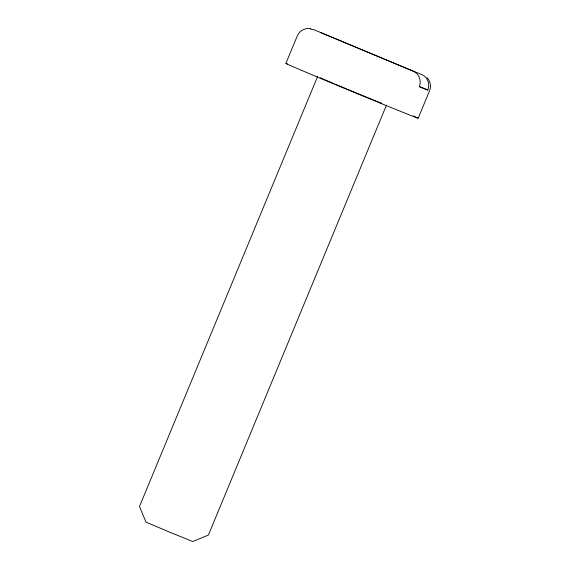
<?xml version="1.0" encoding="UTF-8"?>
<svg xmlns="http://www.w3.org/2000/svg" width="570" height="570" viewBox="0 0 570 570"><rect width="100%" height="100%" fill="white"/><g stroke="black" fill="none" stroke-linecap="round" stroke-linejoin="round"><path stroke-width="0.85" d="M310.493 29.027L314.07 29.782L413.457 71.371C419.264 73.751 421.707 81.125 419.264 86.733L427.771 90.053C430.222 84.438 427.778 77.071 421.971 74.691L320.475 32.469M285.891 63.42L297.305 35.86C299.392 30.723 305.242 27.609 310.679 28.728M317.583 76.551L139.486 506.509L145.97 522.113L169.29 532.01L192.781 541.5L208.399 535.052L386.489 105.094M418.188 118.225L429.602 90.659C431.412 86.291 430.35 80.99 427.001 77.648M379.292 102.329L381.815 103.334M376.314 101.125L378.551 102.03M373.592 100.021L375.63 100.847M372.915 99.75L365.106 96.558M364.394 96.266L357.148 93.288M356.414 92.981L347.415 89.255M346.681 88.949L338.737 85.635M419.598 86.633L427.771 90.053M334.704 83.947L337.127 84.959M330.963 82.372L333.208 83.32M328.263 81.232L330.286 82.087M327.586 80.94L322.762 78.881M320.162 77.755L322.136 78.61M415.993 117.142A71.599 0.627 22.5 0 1 353.243 91.998A71.599 0.627 22.5 0 1 287.508 63.947M413.243 115.917A71.599 0.627 22.5 0 1 415.409 116.879"/></g></svg>
